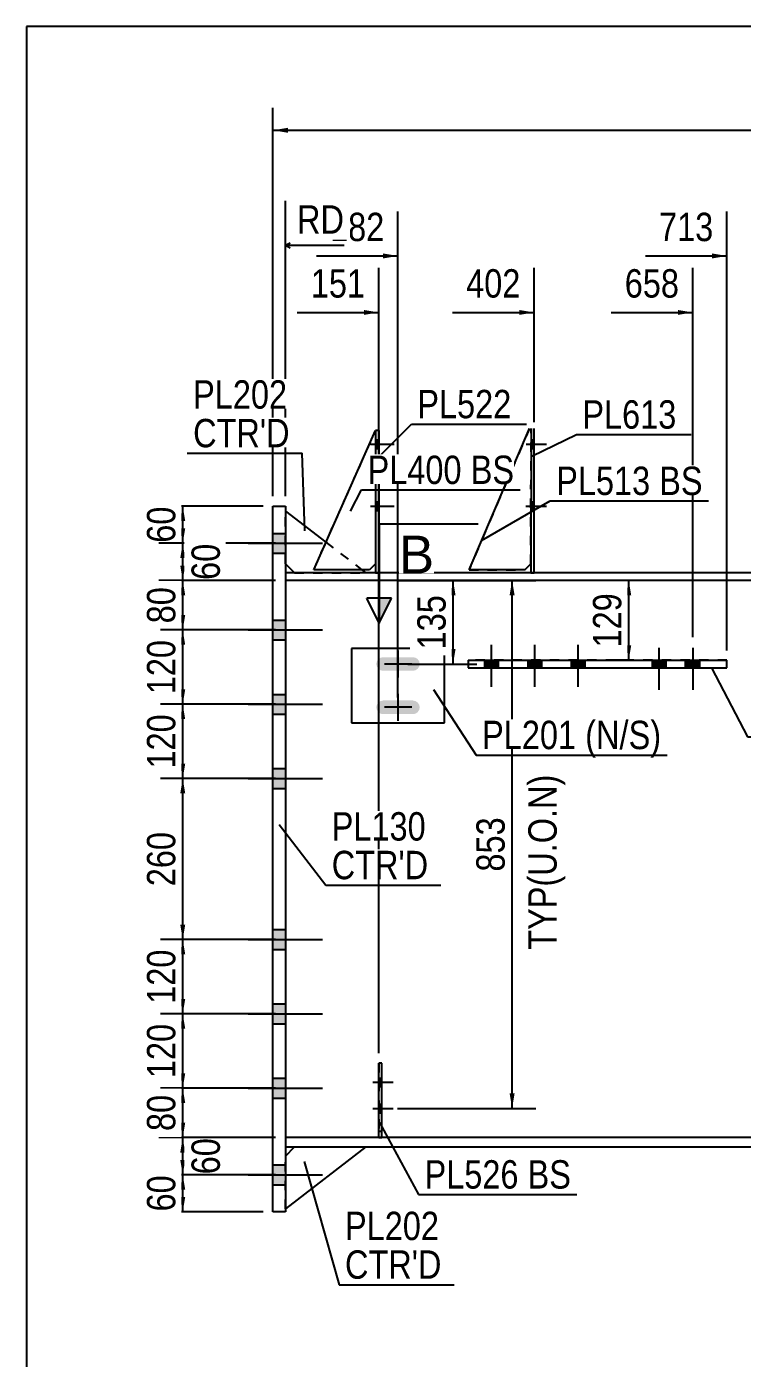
# Model space of a CAD drawing. Header units: millimetres. Extents: x -334 to 69, y -184 to 93.
# Drawn here: x -331.3 to -259, y -41 to 93.4 of the extents above; entities that cross this region are included whole.
import ezdxf

# ---------------------------------------------------------------- set-up
doc = ezdxf.new("R2010")
doc.units = ezdxf.units.MM
doc.linetypes.add('DXK_LINE_DOT1', pattern=[1.8814, 0.9407, -0.9407])
doc.linetypes.add('DXK_LINE_DOT2', pattern=[3.9198, 1.9599, -1.9599])
doc.styles.add('Arial', font='ARIAL.TTF', dxfattribs={"height": 0.2})
doc.styles.add('Arial Narrow', font='ARIALN.TTF', dxfattribs={"height": 0.2})

# ---------------------------------------------------------------- blocks, each defined once
blk = doc.blocks.new('Unknown-623466514-1210')
at = {"color": 5, "linetype": 'Continuous'}
for p, q in [((68.74, 93.4), (-331.26, 93.4)), ((-331.26, 93.4), (-331.26, -183.6))]:
    blk.add_line(p, q, dxfattribs=at)
blk = doc.blocks.new('Part-623466514-2107 - 2042')
at = {"color": 2, "linetype": 'Continuous'}
for p, q in [((-249.93, 38.25), (-305.14, 38.25)), ((-305.14, 38.25), (-305.14, 37.5)), ((-221.36, 38.25), (-249.83, 38.25)), ((-192.65, 38.25), (-221.26, 38.25)), ((-163.02, 38.25), (-192.55, 38.25)), ((-249.93, 37.5), (-305.14, 37.5)), ((-221.36, 37.5), (-249.83, 37.5)), ((-192.65, 37.5), (-221.26, 37.5)), ((-163.02, 37.5), (-192.55, 37.5))]:
    blk.add_line(p, q, dxfattribs=at)
at = {"color": 7, "linetype": 'DXK_LINE_DOT1'}
blk.add_line((-163.02, 38.25), (-163.02, 37.5), dxfattribs=at)
blk = doc.blocks.new('Part-623466514-2751 - 2042')
at = {"color": 2, "linetype": 'Continuous'}
for p, q in [((-295.72, -18.73), (-295.71, -11.23)), ((-295.4, -11.23), (-295.71, -11.23)), ((-295.4, -18.73), (-295.4, -11.23)), ((-295.72, -18.73), (-295.4, -18.73))]:
    blk.add_line(p, q, dxfattribs=at)
at = {"color": 7, "linetype": 'DXK_LINE_DOT1'}
blk.add_line((-295.72, -18.11), (-295.4, -18.11), dxfattribs=at)
blk = doc.blocks.new('Part-623466514-7771 - 2042')
at = {"color": 7, "linetype": 'DXK_LINE_DOT1'}
for p, q in [((-302.28, 38.56), (-296.03, 52.63)), ((-296.03, 39.19), (-296.66, 38.56)), ((-296.66, 38.56), (-302.28, 38.56))]:
    blk.add_line(p, q, dxfattribs=at)
blk = doc.blocks.new('Part-623466514-2117 - 2042')
at = {"color": 7, "linetype": 'DXK_LINE_DOT1'}
for p, q in [((-249.93, 37.5), (-305.14, 37.5)), ((-305.14, 37.5), (-305.14, -18.75)), ((-221.36, 37.5), (-249.83, 37.5)), ((-192.65, 37.5), (-221.26, 37.5)), ((-181.77, 37.5), (-192.55, 37.5)), ((-181.77, 37.5), (-181.77, -18.75)), ((-249.93, -18.75), (-305.14, -18.75)), ((-221.36, -18.75), (-249.83, -18.75)), ((-192.65, -18.75), (-221.26, -18.75)), ((-181.77, -18.75), (-192.55, -18.75))]:
    blk.add_line(p, q, dxfattribs=at)
blk = doc.blocks.new('Part-623466514-2321 - 2042')
at = {"color": 2, "linetype": 'Continuous'}
for p, q in [((-306.39, 45), (-305.14, 45)), ((-306.39, -26.25), (-306.39, 45)), ((-305.14, 45), (-305.14, -26.25)), ((-305.14, -26.25), (-306.39, -26.25))]:
    blk.add_line(p, q, dxfattribs=at)
blk = doc.blocks.new('Part-623466514-2355 - 2042')
at = {"color": 2, "linetype": 'Continuous'}
for p, q in [((-297.02, -19.69), (-305.14, -25.94)), ((-305.14, -20.62), (-304.21, -19.69))]:
    blk.add_line(p, q, dxfattribs=at)
at = {"color": 7, "linetype": 'DXK_LINE_DOT1'}
for p, q in [((-304.21, -19.69), (-297.02, -19.69)), ((-305.14, -25.94), (-305.14, -20.62))]:
    blk.add_line(p, q, dxfattribs=at)
blk = doc.blocks.new('Part-623466514-2350 - 2042')
at = {"color": 2, "linetype": 'Continuous'}
for p, q in [((-305.14, 44.5), (-301.05, 41.35)), ((-305.14, 39.19), (-304.21, 38.25)), ((-297.42, 38.56), (-297.02, 38.25))]:
    blk.add_line(p, q, dxfattribs=at)
at = {"color": 7, "linetype": 'DXK_LINE_DOT1'}
for p, q in [((-305.14, 39.19), (-305.14, 44.5)), ((-301.05, 41.35), (-297.42, 38.56)), ((-304.21, 38.25), (-297.02, 38.25))]:
    blk.add_line(p, q, dxfattribs=at)
blk = doc.blocks.new('Part-623466514-2436 - 2042')
at = {"color": 2, "linetype": 'Continuous'}
for p, q in [((-249.93, -18.75), (-305.14, -18.75)), ((-305.14, -18.75), (-305.14, -19.69)), ((-221.36, -18.75), (-249.83, -18.75)), ((-192.65, -18.75), (-221.26, -18.75)), ((-181.77, -18.75), (-192.55, -18.75)), ((-305.14, -19.69), (-249.93, -19.69)), ((-249.83, -19.69), (-221.36, -19.69)), ((-221.26, -19.69), (-192.65, -19.69)), ((-192.55, -19.69), (-181.85, -19.69))]:
    blk.add_line(p, q, dxfattribs=at)
at = {"color": 7, "linetype": 'DXK_LINE_DOT1'}
for q in [(-181.77, -18.75), (-181.85, -19.69)]:
    blk.add_line((-181.77, -19.69), q, dxfattribs=at)
blk = doc.blocks.new('Part-623466514-13273 - 2042')
at = {"color": 2, "linetype": 'Continuous'}
for p, q in [((-280.34, 52.85), (-280.35, 38.25)), ((-280.03, 38.25), (-280.03, 52.85))]:
    blk.add_line(p, q, dxfattribs=at)
at = {"color": 7, "linetype": 'DXK_LINE_DOT1'}
blk.add_line((-280.35, 38.25), (-280.03, 38.25), dxfattribs=at)
blk = doc.blocks.new('Part-623466514-2561 - 2042')
at = {"color": 2, "linetype": 'Continuous'}
for p, q in [((-295.72, 52.63), (-296.03, 52.63)), ((-296.03, 52.63), (-296.03, 38.25)), ((-295.72, 52.63), (-295.72, 38.25))]:
    blk.add_line(p, q, dxfattribs=at)
at = {"color": 7, "linetype": 'DXK_LINE_DOT1'}
blk.add_line((-296.03, 38.25), (-295.72, 38.25), dxfattribs=at)
blk = doc.blocks.new('Part-623466514-2746 - 2042')
at = {"color": 2, "linetype": 'Continuous'}
for p, q in [((-302.28, 38.56), (-296.03, 52.63)), ((-296.03, 39.19), (-296.66, 38.56)), ((-296.66, 38.56), (-302.28, 38.56))]:
    blk.add_line(p, q, dxfattribs=at)
at = {"color": 7, "linetype": 'DXK_LINE_DOT1'}
blk.add_line((-296.03, 52.63), (-296.03, 39.19), dxfattribs=at)
blk = doc.blocks.new('Bolt-623466514-2786 - 2042')
at = {"linetype": 'Continuous'}
for points in [[(-306.39, 42.25), (-306.39, 40.25), (-305.14, 40.25), (-305.14, 42.25)], [(-306.39, 42.25), (-306.39, 40.25), (-305.14, 40.25), (-305.14, 42.25)], [(-306.39, 33.5), (-306.39, 31.5), (-305.14, 31.5), (-305.14, 33.5)], [(-306.39, 33.5), (-306.39, 31.5), (-305.14, 31.5), (-305.14, 33.5)], [(-306.39, 26), (-306.39, 24), (-305.14, 24), (-305.14, 26)], [(-306.39, 26), (-306.39, 24), (-305.14, 24), (-305.14, 26)], [(-306.39, 18.5), (-306.39, 16.5), (-305.14, 16.5), (-305.14, 18.5)], [(-306.39, 18.5), (-306.39, 16.5), (-305.14, 16.5), (-305.14, 18.5)], [(-306.39, 2.25), (-306.39, 0.25), (-305.14, 0.25), (-305.14, 2.25)], [(-306.39, 2.25), (-306.39, 0.25), (-305.14, 0.25), (-305.14, 2.25)], [(-306.39, -5.25), (-306.39, -7.25), (-305.14, -7.25), (-305.14, -5.25)], [(-306.39, -5.25), (-306.39, -7.25), (-305.14, -7.25), (-305.14, -5.25)], [(-306.39, -12.75), (-306.39, -14.75), (-305.14, -14.75), (-305.14, -12.75)], [(-306.39, -12.75), (-306.39, -14.75), (-305.14, -14.75), (-305.14, -12.75)], [(-306.39, -21.5), (-306.39, -23.5), (-305.14, -23.5), (-305.14, -21.5)], [(-306.39, -21.5), (-306.39, -23.5), (-305.14, -23.5), (-305.14, -21.5)]]:
    blk.add_hatch(color=3, dxfattribs=at).paths.add_polyline_path(points)
at = {"color": 3, "linetype": 'Continuous'}
for p, q in [((-306.39, 42.25), (-305.14, 42.25)), ((-306.39, 42.25), (-305.14, 42.25)), ((-308.88, 41.25), (-301.39, 41.25)), ((-308.88, 41.25), (-301.39, 41.25)), ((-306.39, 40.25), (-305.14, 40.25)), ((-306.39, 40.25), (-305.14, 40.25)), ((-308.88, 32.5), (-301.39, 32.5)), ((-308.88, 32.5), (-301.39, 32.5)), ((-306.39, 33.5), (-305.14, 33.5)), ((-306.39, 33.5), (-305.14, 33.5)), ((-306.39, 31.5), (-305.14, 31.5)), ((-306.39, 31.5), (-305.14, 31.5)), ((-306.39, 26), (-305.14, 26)), ((-306.39, 26), (-305.14, 26)), ((-308.88, 25), (-301.39, 25)), ((-308.88, 25), (-301.39, 25)), ((-306.39, 24), (-305.14, 24)), ((-306.39, 24), (-305.14, 24)), ((-308.88, 17.5), (-301.39, 17.5)), ((-308.88, 17.5), (-301.39, 17.5)), ((-306.39, 18.5), (-305.14, 18.5)), ((-306.39, 18.5), (-305.14, 18.5)), ((-306.39, 16.5), (-305.14, 16.5)), ((-306.39, 16.5), (-305.14, 16.5)), ((-306.39, 2.25), (-305.14, 2.25)), ((-306.39, 2.25), (-305.14, 2.25)), ((-308.88, 1.25), (-301.39, 1.25)), ((-308.88, 1.25), (-301.39, 1.25)), ((-306.39, 0.25), (-305.14, 0.25)), ((-306.39, 0.25), (-305.14, 0.25)), ((-306.39, -5.25), (-305.14, -5.25)), ((-306.39, -5.25), (-305.14, -5.25)), ((-308.88, -6.25), (-301.39, -6.25)), ((-308.88, -6.25), (-301.39, -6.25)), ((-306.39, -7.25), (-305.14, -7.25)), ((-306.39, -7.25), (-305.14, -7.25)), ((-306.39, -12.75), (-305.14, -12.75)), ((-306.39, -12.75), (-305.14, -12.75)), ((-308.88, -13.75), (-301.39, -13.75)), ((-308.88, -13.75), (-301.39, -13.75)), ((-306.39, -14.75), (-305.14, -14.75)), ((-306.39, -14.75), (-305.14, -14.75)), ((-306.39, -21.5), (-305.14, -21.5)), ((-306.39, -21.5), (-305.14, -21.5)), ((-308.88, -22.5), (-301.39, -22.5)), ((-308.88, -22.5), (-301.39, -22.5)), ((-306.39, -23.5), (-305.14, -23.5)), ((-306.39, -23.5), (-305.14, -23.5))]:
    blk.add_line(p, q, dxfattribs=at)
blk = doc.blocks.new('Bolt-623466514-2797 - 2042')
at = {"linetype": 'Continuous'}
for points in [[(-295.72, 50.81), (-295.72, 51.69), (-296.03, 51.69), (-296.03, 50.81)], [(-295.72, 50.81), (-295.72, 51.69), (-296.03, 51.69), (-296.03, 50.81)], [(-295.72, 50.81), (-295.72, 51.69), (-296.03, 51.69), (-296.03, 50.81)], [(-295.72, 44.56), (-295.72, 45.44), (-296.03, 45.44), (-296.03, 44.56)], [(-295.72, 44.56), (-295.72, 45.44), (-296.03, 45.44), (-296.03, 44.56)], [(-295.72, 44.56), (-295.72, 45.44), (-296.03, 45.44), (-296.03, 44.56)]]:
    blk.add_hatch(color=3, dxfattribs=at).paths.add_polyline_path(points)
at = {"color": 3, "linetype": 'Continuous'}
for p, q in [((-296.53, 51.25), (-294.16, 51.25)), ((-296.53, 51.25), (-294.16, 51.25)), ((-296.53, 51.25), (-294.16, 51.25)), ((-296.03, 51.69), (-295.72, 51.69)), ((-296.03, 51.69), (-295.72, 51.69)), ((-296.03, 51.69), (-295.72, 51.69)), ((-296.03, 50.81), (-295.72, 50.81)), ((-296.03, 50.81), (-295.72, 50.81)), ((-296.03, 50.81), (-295.72, 50.81)), ((-296.53, 45), (-294.16, 45)), ((-296.53, 45), (-294.16, 45)), ((-296.53, 45), (-294.16, 45)), ((-296.03, 45.44), (-295.72, 45.44)), ((-296.03, 45.44), (-295.72, 45.44)), ((-296.03, 45.44), (-295.72, 45.44)), ((-296.03, 44.56), (-295.72, 44.56)), ((-296.03, 44.56), (-295.72, 44.56)), ((-296.03, 44.56), (-295.72, 44.56))]:
    blk.add_line(p, q, dxfattribs=at)
blk = doc.blocks.new('Part-623466514-7756 - 2042')
at = {"color": 7, "linetype": 'DXK_LINE_DOT1'}
for p, q in [((-295.71, -11.23), (-295.72, -18.73)), ((-295.4, -11.23), (-295.71, -11.23)), ((-295.4, -18.73), (-295.4, -11.23)), ((-295.72, -18.73), (-295.4, -18.73))]:
    blk.add_line(p, q, dxfattribs=at)
blk = doc.blocks.new('Bolt-623466514-7783 - 2042')
at = {"linetype": 'Continuous'}
for points in [[(-295.4, -13.6), (-295.4, -12.73), (-295.71, -12.73), (-295.71, -13.6)], [(-295.4, -16.23), (-295.4, -15.36), (-295.71, -15.36), (-295.72, -16.23)]]:
    blk.add_hatch(color=3, dxfattribs=at).paths.add_polyline_path(points)
at = {"color": 3, "linetype": 'Continuous'}
for p, q in [((-296.31, -13.16), (-294.25, -13.16)), ((-295.71, -12.73), (-295.4, -12.73)), ((-295.71, -13.6), (-295.4, -13.6)), ((-296.31, -15.79), (-294.25, -15.79)), ((-295.71, -15.36), (-295.4, -15.36)), ((-295.72, -16.23), (-295.4, -16.23))]:
    blk.add_line(p, q, dxfattribs=at)
blk = doc.blocks.new('Bolt-623466514-7786 - 2042')
at = {"color": 3, "linetype": 'DXK_LINE_DOT2'}
for p, q in [((-296.31, -13.16), (-294.25, -13.16)), ((-295.71, -12.73), (-295.4, -12.73)), ((-295.71, -13.6), (-295.4, -13.6)), ((-296.31, -15.79), (-294.25, -15.79)), ((-295.71, -15.36), (-295.4, -15.36)), ((-295.72, -16.23), (-295.4, -16.23))]:
    blk.add_line(p, q, dxfattribs=at)
blk = doc.blocks.new('Part-623466514-13270 - 2042')
at = {"color": 2, "linetype": 'Continuous'}
for p, q in [((-289.08, 30.63), (-298.46, 30.63)), ((-298.46, 30.63), (-298.46, 23.13)), ((-289.08, 23.13), (-289.08, 30.63)), ((-298.46, 23.13), (-289.08, 23.13))]:
    blk.add_line(p, q, dxfattribs=at)
blk = doc.blocks.new('Part-623466514-13271 - 2042')
at = {"color": 2, "linetype": 'Continuous'}
for p, q in [((-286.67, 29.44), (-286.67, 29.44)), ((-286.67, 29.44), (-260.56, 29.44)), ((-286.67, 29.44), (-286.67, 28.69)), ((-286.67, 28.69), (-260.56, 28.69)), ((-264.74, 28.69), (-264.74, 29.44)), ((-260.56, 28.69), (-260.56, 29.44))]:
    blk.add_line(p, q, dxfattribs=at)
at = {"color": 7, "linetype": 'DXK_LINE_DOT1'}
for p, q in [((-260.56, 29.44), (-286.67, 29.44)), ((-286.67, 29.44), (-286.67, 29.44)), ((-286.67, 28.69), (-260.56, 28.69))]:
    blk.add_line(p, q, dxfattribs=at)
blk = doc.blocks.new('Part-623466514-13274 - 2042')
at = {"color": 7, "linetype": 'DXK_LINE_DOT1'}
for p, q in [((-280.51, 52.85), (-286.6, 38.56)), ((-280.35, 39.19), (-280.34, 52.85)), ((-280.97, 38.56), (-280.35, 39.19)), ((-286.6, 38.56), (-280.97, 38.56))]:
    blk.add_line(p, q, dxfattribs=at)
blk = doc.blocks.new('Part-623466514-13275 - 2042')
at = {"color": 2, "linetype": 'Continuous'}
for p, q in [((-286.6, 38.56), (-280.51, 52.85)), ((-280.35, 39.19), (-280.97, 38.56)), ((-280.97, 38.56), (-286.6, 38.56))]:
    blk.add_line(p, q, dxfattribs=at)
blk = doc.blocks.new('Bolt-623466514-13277 - 2042')
at = {"linetype": 'Continuous'}
for points in [[(-295.75, 29.55), (-295.9, 29.33), (-295.96, 29.06), (-295.9, 28.8), (-295.75, 28.58), (-295.53, 28.43), (-295.27, 28.38), (-292.27, 28.38), (-292.01, 28.43), (-291.78, 28.58), (-291.63, 28.8), (-291.58, 29.06), (-291.63, 29.33), (-291.78, 29.55), (-292.01, 29.7), (-292.27, 29.75), (-295.27, 29.75), (-295.53, 29.7)], [(-295.75, 25.17), (-295.9, 24.95), (-295.96, 24.69), (-295.9, 24.43), (-295.75, 24.2), (-295.53, 24.05), (-295.27, 24), (-292.27, 24), (-292.01, 24.05), (-291.78, 24.2), (-291.63, 24.43), (-291.58, 24.69), (-291.63, 24.95), (-291.78, 25.17), (-292.01, 25.32), (-292.27, 25.38), (-295.27, 25.38), (-295.53, 25.32)]]:
    blk.add_hatch(color=3, dxfattribs=at).paths.add_polyline_path(points)
at = {"color": 3, "linetype": 'Continuous'}
for p, q in [((-293.77, 30.44), (-293.77, 27.69)), ((-292.39, 29.06), (-295.14, 29.06)), ((-293.77, 26.06), (-293.77, 23.31)), ((-292.39, 24.69), (-295.14, 24.69))]:
    blk.add_line(p, q, dxfattribs=at)
blk = doc.blocks.new('Bolt-623466514-13279 - 2042')
at = {"linetype": 'Continuous'}
for points in [[(-266.74, 29.44), (-268.12, 29.44), (-268.12, 28.69), (-266.74, 28.69)], [(-263.33, 29.44), (-264.7, 29.44), (-264.7, 28.69), (-263.33, 28.69)]]:
    blk.add_hatch(color=3, dxfattribs=at).paths.add_polyline_path(points)
at = {"color": 3, "linetype": 'Continuous'}
for p, q in [((-267.43, 30.69), (-267.43, 26.44)), ((-264.02, 30.69), (-264.02, 26.44)), ((-268.12, 29.44), (-268.12, 28.69)), ((-266.74, 29.44), (-266.74, 28.69)), ((-264.7, 29.44), (-264.7, 28.69)), ((-263.33, 29.44), (-263.33, 28.69))]:
    blk.add_line(p, q, dxfattribs=at)
blk = doc.blocks.new('Bolt-623466514-13280 - 2042')
at = {"linetype": 'Continuous'}
for points in [[(-283.67, 29.44), (-285.05, 29.44), (-285.05, 28.69), (-283.67, 28.69)], [(-279.3, 29.44), (-280.67, 29.44), (-280.67, 28.69), (-279.3, 28.69)], [(-274.92, 29.44), (-276.3, 29.44), (-276.3, 28.69), (-274.92, 28.69)]]:
    blk.add_hatch(color=3, dxfattribs=at).paths.add_polyline_path(points)
at = {"color": 3, "linetype": 'Continuous'}
for p, q in [((-284.36, 31), (-284.36, 26.75)), ((-279.99, 31), (-279.99, 26.75)), ((-275.61, 31), (-275.61, 26.75)), ((-285.05, 29.44), (-285.05, 28.69)), ((-283.67, 29.44), (-283.67, 28.69)), ((-280.67, 29.44), (-280.67, 28.69)), ((-279.3, 29.44), (-279.3, 28.69)), ((-276.3, 29.44), (-276.3, 28.69)), ((-274.92, 29.44), (-274.92, 28.69))]:
    blk.add_line(p, q, dxfattribs=at)
blk = doc.blocks.new('Bolt-623466514-13282 - 2042')
at = {"linetype": 'Continuous'}
for points in [[(-280.03, 50.81), (-280.03, 51.69), (-280.34, 51.69), (-280.34, 50.81)], [(-280.03, 50.81), (-280.03, 51.69), (-280.34, 51.69), (-280.34, 50.81)], [(-280.03, 50.81), (-280.03, 51.69), (-280.34, 51.69), (-280.34, 50.81)], [(-280.03, 44.56), (-280.03, 45.44), (-280.35, 45.44), (-280.35, 44.56)], [(-280.03, 44.56), (-280.03, 45.44), (-280.35, 45.44), (-280.35, 44.56)], [(-280.03, 44.56), (-280.03, 45.44), (-280.35, 45.44), (-280.35, 44.56)]]:
    blk.add_hatch(color=3, dxfattribs=at).paths.add_polyline_path(points)
at = {"color": 3, "linetype": 'Continuous'}
for p, q in [((-280.84, 51.25), (-278.78, 51.25)), ((-280.84, 51.25), (-278.78, 51.25)), ((-280.84, 51.25), (-278.78, 51.25)), ((-280.34, 51.69), (-280.03, 51.69)), ((-280.34, 51.69), (-280.03, 51.69)), ((-280.34, 51.69), (-280.03, 51.69)), ((-280.34, 50.81), (-280.03, 50.81)), ((-280.34, 50.81), (-280.03, 50.81)), ((-280.34, 50.81), (-280.03, 50.81)), ((-280.85, 45), (-278.78, 45)), ((-280.85, 45), (-278.78, 45)), ((-280.85, 45), (-278.78, 45)), ((-280.35, 45.44), (-280.03, 45.44)), ((-280.35, 45.44), (-280.03, 45.44)), ((-280.35, 45.44), (-280.03, 45.44)), ((-280.35, 44.56), (-280.03, 44.56)), ((-280.35, 44.56), (-280.03, 44.56)), ((-280.35, 44.56), (-280.03, 44.56))]:
    blk.add_line(p, q, dxfattribs=at)
blk = doc.blocks.new('StraightDimension-623466514-17601 - 2042')
at = {"linetype": 'Continuous'}
blk.add_hatch(color=7, dxfattribs=at).paths.add_polyline_path([(-295.27, 70.5), (-293.77, 70.25), (-295.27, 70)])
at = {"color": 7, "linetype": 'Continuous'}
for p, q in [((-293.77, 25.69), (-293.77, 74.75)), ((-302, 70.25), (-293.77, 70.25))]:
    blk.add_line(p, q, dxfattribs=at)
at = {"color": 0}
blk.add_wipeout([(-294.54, 71.15), (-294.54, 75.35), (-301.23, 75.35), (-301.23, 71.15)], dxfattribs=at)
at = {"color": 3, "style": 'Arial Narrow'}
blk.add_text('182', height=2.863, dxfattribs=at).set_placement((-300.63, 71.75))
blk = doc.blocks.new('StraightDimension-623466514-3553 - 2042')
at = {"linetype": 'Continuous'}
for points in [[(-315.75, 16), (-315.5, 17.5), (-315.25, 16)], [(-315.25, 2.75), (-315.5, 1.25), (-315.75, 2.75)]]:
    blk.add_hatch(color=7, dxfattribs=at).paths.add_polyline_path(points)
at = {"color": 7, "linetype": 'Continuous'}
for p, q in [((-306.14, 17.5), (-317.75, 17.5)), ((-315.5, 1.25), (-315.5, 17.5)), ((-306.14, 1.25), (-317.75, 1.25))]:
    blk.add_line(p, q, dxfattribs=at)
at = {"color": 0}
blk.add_wipeout([(-315.65, 12.72), (-319.85, 12.72), (-319.85, 6.03), (-315.65, 6.03)], dxfattribs=at)
at = {"color": 3, "style": 'Arial Narrow'}
blk.add_text('260', height=2.863, rotation=90.0002, dxfattribs=at).set_placement((-316.25, 6.63))
blk = doc.blocks.new('StraightDimension-623466514-3583 - 2042')
at = {"linetype": 'Continuous'}
for points in [[(-315.75, -20.25), (-315.5, -18.75), (-315.25, -20.25)], [(-315.25, -21), (-315.5, -22.5), (-315.75, -21)]]:
    blk.add_hatch(color=7, dxfattribs=at).paths.add_polyline_path(points)
at = {"color": 7, "linetype": 'Continuous'}
for p, q in [((-306.14, -18.75), (-317.9, -18.75)), ((-315.5, -22.5), (-315.5, -18.75)), ((-306.14, -22.5), (-317.9, -22.5))]:
    blk.add_line(p, q, dxfattribs=at)
at = {"color": 0}
blk.add_wipeout([(-311.15, -18.2), (-315.35, -18.2), (-315.35, -23.05), (-311.15, -23.05)], dxfattribs=at)
at = {"color": 3, "style": 'Arial Narrow'}
blk.add_text('60', height=2.863, rotation=90.0002, dxfattribs=at).set_placement((-311.75, -22.45))
blk = doc.blocks.new('StraightDimension-623466514-3496 - 2042')
at = {"linetype": 'Continuous'}
for points in [[(-315.75, 43.5), (-315.5, 45), (-315.25, 43.5)], [(-315.25, 42.75), (-315.5, 41.25), (-315.75, 42.75)]]:
    blk.add_hatch(color=7, dxfattribs=at).paths.add_polyline_path(points)
at = {"color": 7, "linetype": 'Continuous'}
for p, q in [((-307.39, 45), (-317.75, 45)), ((-315.5, 41.25), (-315.5, 45)), ((-306.14, 41.25), (-317.75, 41.25))]:
    blk.add_line(p, q, dxfattribs=at)
at = {"color": 0}
blk.add_wipeout([(-315.65, 45.55), (-319.85, 45.55), (-319.85, 40.7), (-315.65, 40.7)], dxfattribs=at)
at = {"color": 3, "style": 'Arial Narrow'}
blk.add_text('60', height=2.863, rotation=90.0002, dxfattribs=at).set_placement((-316.25, 41.3))
blk = doc.blocks.new('StraightDimension-623466514-3598 - 2042')
at = {"linetype": 'Continuous'}
for points in [[(-315.75, -24), (-315.5, -22.5), (-315.25, -24)], [(-315.25, -24.75), (-315.5, -26.25), (-315.75, -24.75)]]:
    blk.add_hatch(color=7, dxfattribs=at).paths.add_polyline_path(points)
at = {"color": 7, "linetype": 'Continuous'}
for p, q in [((-306.14, -22.5), (-317.75, -22.5)), ((-315.5, -26.25), (-315.5, -22.5)), ((-307.39, -26.25), (-317.75, -26.25))]:
    blk.add_line(p, q, dxfattribs=at)
at = {"color": 0}
blk.add_wipeout([(-315.65, -21.95), (-319.85, -21.95), (-319.85, -26.8), (-315.65, -26.8)], dxfattribs=at)
at = {"color": 3, "style": 'Arial Narrow'}
blk.add_text('60', height=2.863, rotation=90.0002, dxfattribs=at).set_placement((-316.25, -26.2))
blk = doc.blocks.new('StraightDimension-623466514-17600 - 2042')
at = {"linetype": 'Continuous'}
blk.add_hatch(color=7, dxfattribs=at).paths.add_polyline_path([(-281.53, 64.8), (-280.03, 64.55), (-281.53, 64.3)])
at = {"color": 7, "linetype": 'Continuous'}
for p, q in [((-280.03, 53.46), (-280.03, 69.05)), ((-288.27, 64.55), (-280.03, 64.55))]:
    blk.add_line(p, q, dxfattribs=at)
at = {"color": 0}
blk.add_wipeout([(-280.81, 65.45), (-280.81, 69.65), (-287.49, 69.65), (-287.49, 65.45)], dxfattribs=at)
at = {"color": 3, "style": 'Arial Narrow'}
blk.add_text('402', height=2.863, dxfattribs=at).set_placement((-286.89, 66.05))
blk = doc.blocks.new('StraightDimension-623466514-16354 - 2042')
at = {"linetype": 'Continuous'}
for points in [[(-288.46, 36), (-288.21, 37.5), (-287.96, 36)], [(-287.96, 30.56), (-288.21, 29.06), (-288.46, 30.56)]]:
    blk.add_hatch(color=7, dxfattribs=at).paths.add_polyline_path(points)
at = {"color": 7, "linetype": 'Continuous'}
for p, q in [((-292.77, 37.5), (-285.81, 37.5)), ((-288.21, 29.06), (-288.21, 37.5)), ((-292.77, 29.06), (-285.81, 29.06))]:
    blk.add_line(p, q, dxfattribs=at)
at = {"color": 0}
blk.add_wipeout([(-288.36, 36.62), (-292.56, 36.62), (-292.56, 29.94), (-288.36, 29.94)], dxfattribs=at)
at = {"color": 3, "style": 'Arial Narrow'}
blk.add_text('135', height=2.863, rotation=90.0002, dxfattribs=at).set_placement((-288.96, 30.54))
blk = doc.blocks.new('StraightDimension-623466514-3375 - 2042')
at = {"linetype": 'Continuous'}
blk.add_hatch(color=7, dxfattribs=at).paths.add_polyline_path([(-304.89, 82.69), (-306.39, 82.94), (-304.89, 83.19)])
at = {"color": 7, "linetype": 'Continuous'}
for p, q in [((-306.39, 46), (-306.39, 85.19)), ((-306.39, 82.94), (41.05, 82.94))]:
    blk.add_line(p, q, dxfattribs=at)
blk = doc.blocks.new('StraightDimension-623466514-3483 - 2042')
at = {"linetype": 'Continuous'}
for points in [[(-282.5, 36), (-282.25, 37.5), (-282, 36)], [(-282, -14.29), (-282.25, -15.79), (-282.5, -14.29)]]:
    blk.add_hatch(color=7, dxfattribs=at).paths.add_polyline_path(points)
at = {"color": 7, "linetype": 'Continuous'}
for p, q in [((-293.82, 37.5), (-279.85, 37.5)), ((-282.25, -15.79), (-282.25, 37.5)), ((-293.82, -15.79), (-279.85, -15.79))]:
    blk.add_line(p, q, dxfattribs=at)
at = {"color": 0, "linetype": 'Continuous'}
blk.add_wipeout([(-277.15, 18.53), (-281.35, 18.53), (-281.35, -0.38), (-277.15, -0.38)], dxfattribs=at)
at = {"color": 3, "linetype": 'Continuous', "style": 'Arial Narrow'}
blk.add_text('TYP(U.O.N)', height=2.863, rotation=90.0002, dxfattribs=at).set_placement((-277.75, 0.22))
at = {"color": 0}
blk.add_wipeout([(-282.4, 14.2), (-286.6, 14.2), (-286.6, 7.51), (-282.4, 7.51)], dxfattribs=at)
at = {"color": 3, "style": 'Arial Narrow'}
blk.add_text('853', height=2.863, rotation=90.0002, dxfattribs=at).set_placement((-283, 8.11))
blk = doc.blocks.new('StraightDimension-623466514-3513 - 2042')
at = {"linetype": 'Continuous'}
for points in [[(-315.75, 39.75), (-315.5, 41.25), (-315.25, 39.75)], [(-315.25, 39), (-315.5, 37.5), (-315.75, 39)]]:
    blk.add_hatch(color=7, dxfattribs=at).paths.add_polyline_path(points)
at = {"color": 7, "linetype": 'Continuous'}
for p, q in [((-306.14, 41.25), (-317.9, 41.25)), ((-315.5, 37.5), (-315.5, 41.25)), ((-306.14, 37.5), (-317.9, 37.5))]:
    blk.add_line(p, q, dxfattribs=at)
at = {"color": 0}
blk.add_wipeout([(-311.15, 41.8), (-315.35, 41.8), (-315.35, 36.95), (-311.15, 36.95)], dxfattribs=at)
at = {"color": 3, "style": 'Arial Narrow'}
blk.add_text('60', height=2.863, rotation=90.0002, dxfattribs=at).set_placement((-311.75, 37.55))
blk = doc.blocks.new('StraightDimension-623466514-3529 - 2042')
at = {"linetype": 'Continuous'}
for points in [[(-315.75, 36), (-315.5, 37.5), (-315.25, 36)], [(-315.25, 34), (-315.5, 32.5), (-315.75, 34)]]:
    blk.add_hatch(color=7, dxfattribs=at).paths.add_polyline_path(points)
at = {"color": 7, "linetype": 'Continuous'}
for p, q in [((-306.14, 37.5), (-317.75, 37.5)), ((-315.5, 32.5), (-315.5, 37.5)), ((-306.14, 32.5), (-317.75, 32.5))]:
    blk.add_line(p, q, dxfattribs=at)
at = {"color": 0}
blk.add_wipeout([(-315.65, 37.43), (-319.85, 37.43), (-319.85, 32.57), (-315.65, 32.57)], dxfattribs=at)
at = {"color": 3, "style": 'Arial Narrow'}
blk.add_text('80', height=2.863, rotation=90.0002, dxfattribs=at).set_placement((-316.25, 33.17))
blk = doc.blocks.new('StraightDimension-623466514-3537 - 2042')
at = {"linetype": 'Continuous'}
for points in [[(-315.75, 31), (-315.5, 32.5), (-315.25, 31)], [(-315.25, 26.5), (-315.5, 25), (-315.75, 26.5)]]:
    blk.add_hatch(color=7, dxfattribs=at).paths.add_polyline_path(points)
at = {"color": 7, "linetype": 'Continuous'}
for p, q in [((-306.14, 32.5), (-317.75, 32.5)), ((-315.5, 25), (-315.5, 32.5)), ((-306.14, 25), (-317.75, 25))]:
    blk.add_line(p, q, dxfattribs=at)
at = {"color": 0}
blk.add_wipeout([(-315.65, 32.09), (-319.85, 32.09), (-319.85, 25.41), (-315.65, 25.41)], dxfattribs=at)
at = {"color": 3, "style": 'Arial Narrow'}
blk.add_text('120', height=2.863, rotation=90.0002, dxfattribs=at).set_placement((-316.25, 26.01))
blk = doc.blocks.new('StraightDimension-623466514-3546 - 2042')
at = {"linetype": 'Continuous'}
for points in [[(-315.75, 23.5), (-315.5, 25), (-315.25, 23.5)], [(-315.25, 19), (-315.5, 17.5), (-315.75, 19)]]:
    blk.add_hatch(color=7, dxfattribs=at).paths.add_polyline_path(points)
at = {"color": 7, "linetype": 'Continuous'}
for p, q in [((-306.14, 25), (-317.75, 25)), ((-315.5, 17.5), (-315.5, 25)), ((-306.14, 17.5), (-317.75, 17.5))]:
    blk.add_line(p, q, dxfattribs=at)
at = {"color": 0}
blk.add_wipeout([(-315.65, 24.59), (-319.85, 24.59), (-319.85, 17.91), (-315.65, 17.91)], dxfattribs=at)
at = {"color": 3, "style": 'Arial Narrow'}
blk.add_text('120', height=2.863, rotation=90.0002, dxfattribs=at).set_placement((-316.25, 18.51))
blk = doc.blocks.new('StraightDimension-623466514-3560 - 2042')
at = {"linetype": 'Continuous'}
for points in [[(-315.75, -0.25), (-315.5, 1.25), (-315.25, -0.25)], [(-315.25, -4.75), (-315.5, -6.25), (-315.75, -4.75)]]:
    blk.add_hatch(color=7, dxfattribs=at).paths.add_polyline_path(points)
at = {"color": 7, "linetype": 'Continuous'}
for p, q in [((-306.14, 1.25), (-317.75, 1.25)), ((-315.5, -6.25), (-315.5, 1.25)), ((-306.14, -6.25), (-317.75, -6.25))]:
    blk.add_line(p, q, dxfattribs=at)
at = {"color": 0}
blk.add_wipeout([(-315.65, 0.84), (-319.85, 0.84), (-319.85, -5.84), (-315.65, -5.84)], dxfattribs=at)
at = {"color": 3, "style": 'Arial Narrow'}
blk.add_text('120', height=2.863, rotation=90.0002, dxfattribs=at).set_placement((-316.25, -5.24))
blk = doc.blocks.new('StraightDimension-623466514-3567 - 2042')
at = {"linetype": 'Continuous'}
for points in [[(-315.75, -7.75), (-315.5, -6.25), (-315.25, -7.75)], [(-315.25, -12.25), (-315.5, -13.75), (-315.75, -12.25)]]:
    blk.add_hatch(color=7, dxfattribs=at).paths.add_polyline_path(points)
at = {"color": 7, "linetype": 'Continuous'}
for p, q in [((-306.14, -6.25), (-317.75, -6.25)), ((-315.5, -13.75), (-315.5, -6.25)), ((-306.14, -13.75), (-317.75, -13.75))]:
    blk.add_line(p, q, dxfattribs=at)
at = {"color": 0}
blk.add_wipeout([(-315.65, -6.66), (-319.85, -6.66), (-319.85, -13.34), (-315.65, -13.34)], dxfattribs=at)
at = {"color": 3, "style": 'Arial Narrow'}
blk.add_text('120', height=2.863, rotation=90.0002, dxfattribs=at).set_placement((-316.25, -12.74))
blk = doc.blocks.new('StraightDimension-623466514-3577 - 2042')
at = {"linetype": 'Continuous'}
for points in [[(-315.75, -15.25), (-315.5, -13.75), (-315.25, -15.25)], [(-315.25, -17.25), (-315.5, -18.75), (-315.75, -17.25)]]:
    blk.add_hatch(color=7, dxfattribs=at).paths.add_polyline_path(points)
at = {"color": 7, "linetype": 'Continuous'}
for p, q in [((-306.14, -13.75), (-317.75, -13.75)), ((-315.5, -18.75), (-315.5, -13.75)), ((-306.14, -18.75), (-317.75, -18.75))]:
    blk.add_line(p, q, dxfattribs=at)
at = {"color": 0}
blk.add_wipeout([(-315.65, -13.82), (-319.85, -13.82), (-319.85, -18.68), (-315.65, -18.68)], dxfattribs=at)
at = {"color": 3, "style": 'Arial Narrow'}
blk.add_text('80', height=2.863, rotation=90.0002, dxfattribs=at).set_placement((-316.25, -18.08))
blk = doc.blocks.new('StraightDimension-623466514-16368 - 2042')
at = {"linetype": 'Continuous'}
for points in [[(-270.73, 36), (-270.48, 37.5), (-270.23, 36)], [(-270.23, 30.94), (-270.48, 29.44), (-270.73, 30.94)]]:
    blk.add_hatch(color=7, dxfattribs=at).paths.add_polyline_path(points)
at = {"color": 7, "linetype": 'Continuous'}
for p, q in [((-270.74, 37.5), (-272.73, 37.5)), ((-270.48, 29.44), (-270.48, 37.5)), ((-270.74, 29.44), (-272.73, 29.44))]:
    blk.add_line(p, q, dxfattribs=at)
at = {"color": 0}
blk.add_wipeout([(-270.63, 36.81), (-274.83, 36.81), (-274.83, 30.13), (-270.63, 30.13)], dxfattribs=at)
at = {"color": 3, "style": 'Arial Narrow'}
blk.add_text('129', height=2.863, rotation=90.0002, dxfattribs=at).set_placement((-271.23, 30.73))
blk = doc.blocks.new('StraightDimension-623466514-17598 - 2042')
at = {"linetype": 'Continuous'}
blk.add_hatch(color=7, dxfattribs=at).paths.add_polyline_path([(-262.06, 70.5), (-260.56, 70.25), (-262.06, 70)])
at = {"color": 7, "linetype": 'Continuous'}
for p, q in [((-260.56, 30.44), (-260.56, 74.75)), ((-268.79, 70.25), (-260.56, 70.25))]:
    blk.add_line(p, q, dxfattribs=at)
at = {"color": 0}
blk.add_wipeout([(-261.33, 71.15), (-261.33, 75.35), (-268.02, 75.35), (-268.02, 71.15)], dxfattribs=at)
at = {"color": 3, "style": 'Arial Narrow'}
blk.add_text('713', height=2.863, dxfattribs=at).set_placement((-267.42, 71.75))
blk = doc.blocks.new('StraightDimension-623466514-17599 - 2042')
at = {"linetype": 'Continuous'}
blk.add_hatch(color=7, dxfattribs=at).paths.add_polyline_path([(-265.52, 64.8), (-264.02, 64.55), (-265.52, 64.3)])
at = {"color": 7, "linetype": 'Continuous'}
for p, q in [((-264.02, 31.78), (-264.02, 69.05)), ((-272.25, 64.55), (-264.02, 64.55))]:
    blk.add_line(p, q, dxfattribs=at)
at = {"color": 0}
blk.add_wipeout([(-264.79, 65.45), (-264.79, 69.65), (-271.48, 69.65), (-271.48, 65.45)], dxfattribs=at)
at = {"color": 3, "style": 'Arial Narrow'}
blk.add_text('658', height=2.863, dxfattribs=at).set_placement((-270.88, 66.05))
blk = doc.blocks.new('StraightDimension-623466514-17602 - 2042')
at = {"linetype": 'Continuous'}
blk.add_hatch(color=7, dxfattribs=at).paths.add_polyline_path([(-297.21, 64.8), (-295.71, 64.55), (-297.21, 64.3)])
at = {"color": 7, "linetype": 'Continuous'}
for p, q in [((-295.71, -10.23), (-295.71, 69.05)), ((-303.95, 64.55), (-295.71, 64.55))]:
    blk.add_line(p, q, dxfattribs=at)
at = {"color": 0, "linetype": 'Continuous'}
blk.add_wipeout([(-298.61, 71.9), (-298.61, 76.1), (-304.56, 76.1), (-304.56, 71.9)], dxfattribs=at)
at = {"color": 7, "linetype": 'Continuous'}
for p, q in [((-305.14, 46), (-305.14, 75.8)), ((-304.64, 71.55), (-305.14, 71.3)), ((-304.64, 71.05), (-305.14, 71.3)), ((-299.21, 71.3), (-305.14, 71.3))]:
    blk.add_line(p, q, dxfattribs=at)
at = {"color": 3, "linetype": 'Continuous', "style": 'Arial Narrow'}
blk.add_text('RD', height=2.863, dxfattribs=at).set_placement((-303.96, 72.5))
at = {"color": 0}
blk.add_wipeout([(-296.49, 65.45), (-296.49, 69.65), (-303.17, 69.65), (-303.17, 65.45)], dxfattribs=at)
at = {"color": 3, "style": 'Arial Narrow'}
blk.add_text('151', height=2.863, dxfattribs=at).set_placement((-302.57, 66.05))
blk = doc.blocks.new('Mark-623466514-13383 - 2042')
at = {"color": 0}
for points in [[(-275.77, 20.47), (-275.77, 23.47), (-285.28, 23.47), (-285.28, 20.47)], [(-267.21, 20.47), (-267.21, 23.47), (-274.87, 23.47), (-274.87, 20.47)]]:
    blk.add_wipeout(points, dxfattribs=at)
for points in [[(-275.77, 20.47), (-275.77, 23.47), (-285.28, 23.47), (-285.28, 20.47)], [(-267.21, 20.47), (-267.21, 23.47), (-274.87, 23.47), (-274.87, 20.47)]]:
    blk.add_wipeout(points, dxfattribs=at)
at = {"color": 7, "linetype": 'Continuous'}
for p, q in [((-290.18, 26.49), (-285.88, 19.87)), ((-285.88, 19.87), (-266.61, 19.87))]:
    blk.add_line(p, q, dxfattribs=at)
at = {"color": 3, "style": 'Arial Narrow'}
for s, p in [('PL201', (-285.28, 20.47)), ('(N/', (-274.87, 20.47)), ('S)', (-270.49, 20.47))]:
    blk.add_text(s, height=2.863, dxfattribs=at).set_placement(p)
blk = doc.blocks.new('Mark-623466514-2317 - 2042')
at = {"color": 0}
for points in [[(-290.96, 11.24), (-290.96, 14.24), (-300.46, 14.24), (-300.46, 11.24)], [(-290.71, 7.34), (-290.71, 10.34), (-300.46, 10.34), (-300.46, 7.34)]]:
    blk.add_wipeout(points, dxfattribs=at)
for points in [[(-290.96, 11.24), (-290.96, 14.24), (-300.46, 14.24), (-300.46, 11.24)], [(-290.71, 7.34), (-290.71, 10.34), (-300.46, 10.34), (-300.46, 7.34)]]:
    blk.add_wipeout(points, dxfattribs=at)
at = {"color": 7, "linetype": 'Continuous'}
for p, q in [((-305.75, 12.85), (-301.06, 6.74)), ((-301.06, 6.74), (-289.46, 6.74))]:
    blk.add_line(p, q, dxfattribs=at)
at = {"color": 3, "style": 'Arial Narrow'}
blk.add_text('PL130', height=2.863, dxfattribs=at).set_placement((-300.46, 11.24))
at = {"color": 1, "style": 'Arial Narrow'}
blk.add_text("CTR'D", height=2.863, dxfattribs=at).set_placement((-300.46, 7.34))
blk = doc.blocks.new('Mark-623466514-2351 - 2042')
at = {"color": 0}
for points in [[(-289.61, -29.09), (-289.61, -26.09), (-299.12, -26.09), (-299.12, -29.09)], [(-289.36, -32.99), (-289.36, -29.99), (-299.12, -29.99), (-299.12, -32.99)]]:
    blk.add_wipeout(points, dxfattribs=at)
for points in [[(-289.61, -29.09), (-289.61, -26.09), (-299.12, -26.09), (-299.12, -29.09)], [(-289.36, -32.99), (-289.36, -29.99), (-299.12, -29.99), (-299.12, -32.99)]]:
    blk.add_wipeout(points, dxfattribs=at)
at = {"color": 7, "linetype": 'Continuous'}
for p, q in [((-303.25, -21.15), (-299.72, -33.59)), ((-299.72, -33.59), (-288.11, -33.59))]:
    blk.add_line(p, q, dxfattribs=at)
at = {"color": 3, "style": 'Arial Narrow'}
blk.add_text('PL202', height=2.863, dxfattribs=at).set_placement((-299.12, -29.09))
at = {"color": 1, "style": 'Arial Narrow'}
blk.add_text("CTR'D", height=2.863, dxfattribs=at).set_placement((-299.12, -32.99))
blk = doc.blocks.new('Mark-623466514-2557 - 2042')
at = {"color": 0}
blk.add_wipeout([(-282.31, 53.87), (-282.31, 56.87), (-291.82, 56.87), (-291.82, 53.87)], dxfattribs=at)
blk.add_wipeout([(-282.31, 53.87), (-282.31, 56.87), (-291.82, 56.87), (-291.82, 53.87)], dxfattribs=at)
at = {"color": 7, "linetype": 'Continuous'}
for p, q in [((-295.95, 49.73), (-292.42, 53.27)), ((-292.42, 53.27), (-280.81, 53.27))]:
    blk.add_line(p, q, dxfattribs=at)
at = {"color": 3, "style": 'Arial Narrow'}
blk.add_text('PL522', height=2.863, dxfattribs=at).set_placement((-291.82, 53.87))
blk = doc.blocks.new('Mark-623466514-2346 - 2042')
at = {"color": 7, "linetype": 'Continuous'}
blk.add_line((-303.19, 42.51), (-303.44, 50.34), dxfattribs=at)
at = {"color": 0}
for points in [[(-304.94, 54.84), (-304.94, 57.84), (-314.45, 57.84), (-314.45, 54.84)], [(-304.69, 50.94), (-304.69, 53.94), (-314.45, 53.94), (-314.45, 50.94)]]:
    blk.add_wipeout(points, dxfattribs=at)
for points in [[(-304.94, 54.84), (-304.94, 57.84), (-314.45, 57.84), (-314.45, 54.84)], [(-304.69, 50.94), (-304.69, 53.94), (-314.45, 53.94), (-314.45, 50.94)]]:
    blk.add_wipeout(points, dxfattribs=at)
at = {"color": 7, "linetype": 'Continuous'}
blk.add_line((-315.05, 50.34), (-303.44, 50.34), dxfattribs=at)
at = {"color": 3, "style": 'Arial Narrow'}
blk.add_text('PL202', height=2.863, dxfattribs=at).set_placement((-314.45, 54.84))
at = {"color": 1, "style": 'Arial Narrow'}
blk.add_text("CTR'D", height=2.863, dxfattribs=at).set_placement((-314.45, 50.94))
blk = doc.blocks.new('SectionMark-623466514-3617 - 2042')
at = {"linetype": 'Continuous'}
blk.add_hatch(color=30, dxfattribs=at).paths.add_polyline_path([(-295.68, 35.7), (-294.43, 35.7), (-295.68, 33.2)])
at = {"color": 30, "linetype": 'Continuous'}
for p, q in [((-295.68, 43.2), (-285.68, 43.2)), ((-295.68, 43.2), (-295.68, 33.2)), ((-295.68, 33.2), (-296.93, 35.7)), ((-294.43, 35.7), (-296.93, 35.7)), ((-295.68, 33.2), (-294.43, 35.7))]:
    blk.add_line(p, q, dxfattribs=at)
at = {"color": 0, "linetype": 'Continuous'}
blk.add_wipeout([(-290.13, 38.2), (-290.13, 42.2), (-293.68, 42.2), (-293.68, 38.2)], dxfattribs=at)
at = {"color": 96, "linetype": 'Continuous', "style": 'Arial'}
blk.add_text('B', height=3.82, dxfattribs=at).set_placement((-293.68, 38.2))
blk = doc.blocks.new('Mark-623466514-13392 - 2042')
at = {"color": 0}
blk.add_wipeout([(-265.66, 52.82), (-265.66, 55.82), (-275.16, 55.82), (-275.16, 52.82)], dxfattribs=at)
blk.add_wipeout([(-265.66, 52.82), (-265.66, 55.82), (-275.16, 55.82), (-275.16, 52.82)], dxfattribs=at)
at = {"color": 7, "linetype": 'Continuous'}
for p, q in [((-280.26, 50.05), (-275.76, 52.22)), ((-275.76, 52.22), (-264.16, 52.22))]:
    blk.add_line(p, q, dxfattribs=at)
at = {"color": 3, "style": 'Arial Narrow'}
blk.add_text('PL613', height=2.863, dxfattribs=at).set_placement((-275.16, 52.82))
blk = doc.blocks.new('MarkSet-623466514-13199 - 2042')
at = {"color": 0}
for points in [[(-287.33, 47.23), (-287.33, 50.23), (-296.84, 50.23), (-296.84, 47.23)], [(-282.05, 47.23), (-282.05, 50.23), (-286.43, 50.23), (-286.43, 47.23)]]:
    blk.add_wipeout(points, dxfattribs=at)
for points in [[(-287.33, 47.23), (-287.33, 50.23), (-296.84, 50.23), (-296.84, 47.23)], [(-282.05, 47.23), (-282.05, 50.23), (-286.43, 50.23), (-286.43, 47.23)]]:
    blk.add_wipeout(points, dxfattribs=at)
at = {"color": 7, "linetype": 'Continuous'}
for p, q in [((-298.57, 44.49), (-297.44, 46.63)), ((-297.44, 46.63), (-281.45, 46.63))]:
    blk.add_line(p, q, dxfattribs=at)
at = {"color": 3, "style": 'Arial Narrow'}
for s, p in [('PL400', (-296.84, 47.23)), ('BS', (-286.43, 47.23))]:
    blk.add_text(s, height=2.863, dxfattribs=at).set_placement(p)
blk = doc.blocks.new('MarkSet-623466514-13254 - 2042')
at = {"color": 0}
for points in [[(-281.59, -23.89), (-281.59, -20.89), (-291.09, -20.89), (-291.09, -23.89)], [(-276.31, -23.89), (-276.31, -20.89), (-280.69, -20.89), (-280.69, -23.89)]]:
    blk.add_wipeout(points, dxfattribs=at)
for points in [[(-281.59, -23.89), (-281.59, -20.89), (-291.09, -20.89), (-291.09, -23.89)], [(-276.31, -23.89), (-276.31, -20.89), (-280.69, -20.89), (-280.69, -23.89)]]:
    blk.add_wipeout(points, dxfattribs=at)
at = {"color": 7, "linetype": 'Continuous'}
for p, q in [((-295.63, -17.21), (-291.69, -24.49)), ((-291.69, -24.49), (-275.71, -24.49))]:
    blk.add_line(p, q, dxfattribs=at)
at = {"color": 3, "style": 'Arial Narrow'}
for s, p in [('PL526', (-291.09, -23.89)), ('BS', (-280.69, -23.89))]:
    blk.add_text(s, height=2.863, dxfattribs=at).set_placement(p)
blk = doc.blocks.new('MarkSet-623466514-13375 - 2042')
at = {"color": 0}
for points in [[(-268.3, 46.12), (-268.3, 49.12), (-277.8, 49.12), (-277.8, 46.12)], [(-263.01, 46.12), (-263.01, 49.12), (-267.4, 49.12), (-267.4, 46.12)]]:
    blk.add_wipeout(points, dxfattribs=at)
for points in [[(-268.3, 46.12), (-268.3, 49.12), (-277.8, 49.12), (-277.8, 46.12)], [(-263.01, 46.12), (-263.01, 49.12), (-267.4, 49.12), (-267.4, 46.12)]]:
    blk.add_wipeout(points, dxfattribs=at)
at = {"color": 7, "linetype": 'Continuous'}
for p, q in [((-285.33, 41.52), (-278.4, 45.52)), ((-278.4, 45.52), (-262.41, 45.52))]:
    blk.add_line(p, q, dxfattribs=at)
at = {"color": 3, "style": 'Arial Narrow'}
for s, p in [('PL513', (-277.8, 46.12)), ('BS', (-267.4, 46.12))]:
    blk.add_text(s, height=2.863, dxfattribs=at).set_placement(p)
blk = doc.blocks.new('Mark-623466514-13386 - 2042')
at = {"color": 0}
for points in [[(-248.4, 22.32), (-248.4, 25.32), (-257.9, 25.32), (-257.9, 22.32)], [(-239.83, 22.32), (-239.83, 25.32), (-247.5, 25.32), (-247.5, 22.32)]]:
    blk.add_wipeout(points, dxfattribs=at)
for points in [[(-248.4, 22.32), (-248.4, 25.32), (-257.9, 25.32), (-257.9, 22.32)], [(-239.83, 22.32), (-239.83, 25.32), (-247.5, 25.32), (-247.5, 22.32)]]:
    blk.add_wipeout(points, dxfattribs=at)
at = {"color": 7, "linetype": 'Continuous'}
for p, q in [((-262.12, 28.69), (-258.5, 21.72)), ((-258.5, 21.72), (-239.23, 21.72))]:
    blk.add_line(p, q, dxfattribs=at)
at = {"color": 3, "style": 'Arial Narrow'}
for s, p in [('PL398', (-257.9, 22.32)), ('(N/', (-247.5, 22.32)), ('S)', (-243.12, 22.32))]:
    blk.add_text(s, height=2.863, dxfattribs=at).set_placement(p)

msp = doc.modelspace()

# ---------------------------------------------------------------- block references
for name in ['Unknown-623466514-1210', 'Part-623466514-7771 - 2042', 'Part-623466514-2746 - 2042', 'Part-623466514-2561 - 2042', 'Part-623466514-13274 - 2042', 'Part-623466514-13275 - 2042', 'Part-623466514-13273 - 2042', 'Bolt-623466514-2797 - 2042', 'Bolt-623466514-13282 - 2042', 'Part-623466514-2321 - 2042', 'Part-623466514-2350 - 2042', 'Bolt-623466514-2786 - 2042', 'Part-623466514-2107 - 2042', 'Part-623466514-2117 - 2042', 'Bolt-623466514-13280 - 2042', 'Part-623466514-13270 - 2042', 'Bolt-623466514-13277 - 2042', 'Bolt-623466514-13279 - 2042', 'Part-623466514-13271 - 2042', 'Part-623466514-2751 - 2042', 'Part-623466514-7756 - 2042', 'Bolt-623466514-7783 - 2042', 'Bolt-623466514-7786 - 2042', 'Part-623466514-2436 - 2042', 'Part-623466514-2355 - 2042']:
    msp.add_blockref(name, (0, 0))

# ---------------------------------------------------------------- next in the draw order: block references
for name in ['StraightDimension-623466514-17601 - 2042', 'StraightDimension-623466514-17600 - 2042', 'StraightDimension-623466514-3496 - 2042', 'StraightDimension-623466514-16354 - 2042', 'StraightDimension-623466514-3553 - 2042', 'StraightDimension-623466514-3583 - 2042']:
    msp.add_blockref(name, (0, 0))

# ---------------------------------------------------------------- next in the draw order: block references
msp.add_blockref('StraightDimension-623466514-3598 - 2042', (0, 0))

# ---------------------------------------------------------------- next in the draw order: block references
msp.add_blockref('StraightDimension-623466514-3375 - 2042', (0, 0))

# ---------------------------------------------------------------- next in the draw order: block references
for name in ['StraightDimension-623466514-17602 - 2042', 'StraightDimension-623466514-17598 - 2042', 'StraightDimension-623466514-3513 - 2042', 'StraightDimension-623466514-3483 - 2042', 'StraightDimension-623466514-16368 - 2042', 'Mark-623466514-13386 - 2042', 'StraightDimension-623466514-3560 - 2042', 'Mark-623466514-2351 - 2042']:
    msp.add_blockref(name, (0, 0))

# ---------------------------------------------------------------- next in the draw order: block references
for name in ['StraightDimension-623466514-17599 - 2042', 'Mark-623466514-2346 - 2042', 'Mark-623466514-2557 - 2042', 'StraightDimension-623466514-3529 - 2042', 'Mark-623466514-13383 - 2042', 'Mark-623466514-2317 - 2042', 'StraightDimension-623466514-3567 - 2042', 'MarkSet-623466514-13254 - 2042']:
    msp.add_blockref(name, (0, 0))

# ---------------------------------------------------------------- next in the draw order: block references
for name in ['Mark-623466514-13392 - 2042', 'MarkSet-623466514-13199 - 2042', 'SectionMark-623466514-3617 - 2042', 'StraightDimension-623466514-3537 - 2042', 'StraightDimension-623466514-3577 - 2042']:
    msp.add_blockref(name, (0, 0))

# ---------------------------------------------------------------- next in the draw order: block references
for name in ['MarkSet-623466514-13375 - 2042', 'StraightDimension-623466514-3546 - 2042']:
    msp.add_blockref(name, (0, 0))

doc.saveas('drawing.dxf')
